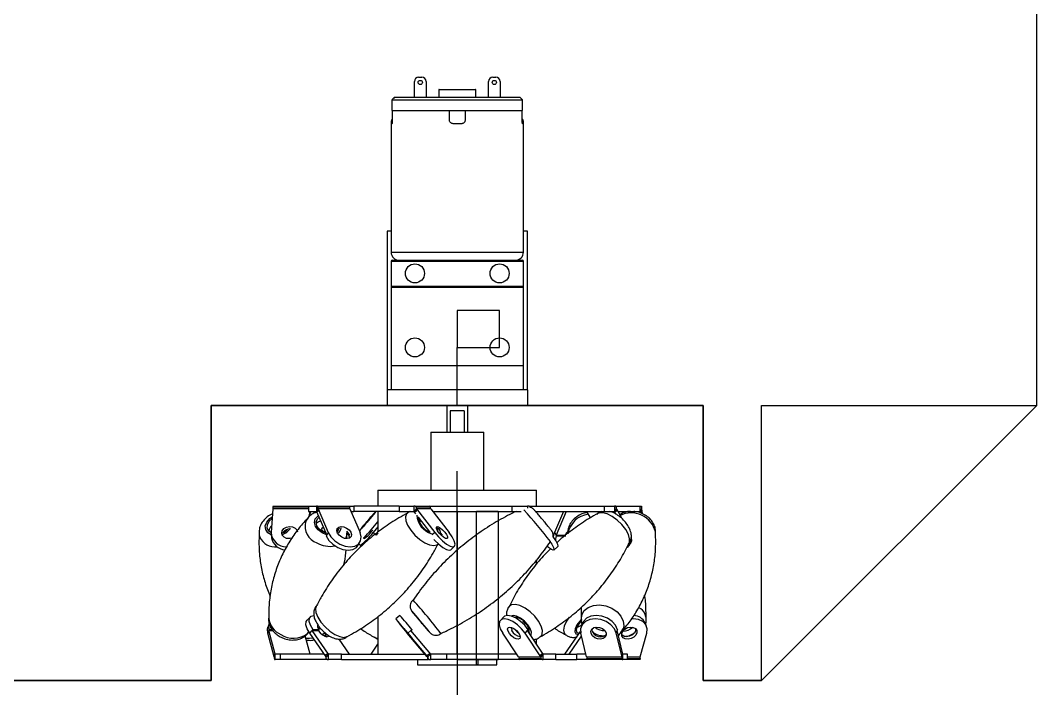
# Model space of a CAD drawing. Header units: millimetres. Extents: x 15 to 415, y 5 to 292.
# Drawn here: x 128.88 to 167.3, y 194.16 to 219.66 of the extents above; entities that cross this region are included whole.
import ezdxf

# ---------------------------------------------------------------- set-up
doc = ezdxf.new("R2010")
doc.units = ezdxf.units.MM
doc.linetypes.add('CENTERX2', pattern=[20.32, 12.7, -2.54, 2.54, -2.54])

msp = doc.modelspace()

# ---------------------------------------------------------------- linework, layer by layer
at = {"color": 7, "linetype": 'Continuous'}
for p, q in [((167.2959, 205.0939), (167.2959, 237.0939)), ((136.0959, 205.0939), (136.0959, 194.6939)), ((154.6959, 205.0939), (136.0959, 205.0939)), ((154.6959, 194.6939), (154.6959, 205.0939)), ((167.2959, 205.0939), (156.8959, 194.6939)), ((146.118, 195.291), (146.118, 201.091)), ((146.9433, 201.091), (146.118, 201.091)), ((146.118, 201.091), (146.9433, 201.091)), ((146.9433, 201.091), (146.9433, 195.491)), ((146.1696, 195.291), (146.118, 195.291)), ((146.9433, 195.491), (146.1696, 195.491)), ((146.1696, 195.491), (146.1696, 195.291)), ((136.0959, 194.6939), (120.0959, 194.6939)), ((156.8959, 194.6939), (154.6959, 194.6939))]:
    msp.add_line(p, q, dxfattribs=at)
at = {"color": 7, "linetype": 'Continuous', "lineweight": 25}
for p, q in [((167.2959, 205.0939), (167.2959, 237.0939)), ((143.9359, 217.5139), (144.0559, 217.5139)), ((146.7359, 217.5139), (146.8559, 217.5139)), ((143.7759, 216.7539), (143.7759, 217.3539)), ((144.2159, 217.3539), (144.2159, 216.7539)), ((144.7059, 217.0539), (146.0859, 217.0539)), ((146.5759, 216.7539), (146.5759, 217.3539)), ((147.0159, 217.3539), (147.0159, 216.7539)), ((143.028, 216.7539), (143.0282, 216.7539)), ((143.0282, 216.7539), (147.7637, 216.7539)), ((144.6959, 217.0439), (144.6959, 216.7639)), ((146.0959, 216.7639), (146.0959, 217.0439)), ((147.7637, 216.7539), (147.7639, 216.7539)), ((142.9268, 216.6539), (142.9268, 216.2539)), ((142.9269, 216.6539), (142.9271, 216.6539)), ((142.9269, 216.6539), (142.927, 216.6539)), ((142.9271, 216.6539), (142.9271, 216.2539)), ((142.9271, 216.6539), (147.8648, 216.6539)), ((147.8648, 216.2539), (147.8648, 216.6539)), ((147.8648, 216.6539), (147.865, 216.6539)), ((147.865, 216.6539), (147.8649, 216.6539)), ((147.8651, 216.2539), (147.8651, 216.6539)), ((142.9271, 216.2539), (142.9268, 216.2539)), ((142.9271, 216.2539), (147.8648, 216.2539)), ((142.9387, 216.2539), (142.9387, 215.8339)), ((142.9387, 216.2539), (145.0959, 216.2539)), ((145.0959, 215.9039), (145.0959, 216.2539)), ((145.6959, 216.2539), (145.6959, 215.9039)), ((145.6959, 216.2539), (147.8532, 216.2539)), ((147.8532, 215.8339), (147.8532, 216.2539)), ((147.8651, 216.2539), (147.8648, 216.2539)), ((142.8959, 215.8339), (142.8959, 210.8939)), ((142.914, 215.8339), (142.8959, 215.8339)), ((142.925, 215.7539), (142.925, 215.7539)), ((145.5459, 215.7539), (145.2459, 215.7539)), ((147.8669, 215.7539), (147.8669, 215.7539)), ((147.8959, 210.8939), (147.8959, 215.8339)), ((142.8959, 211.6939), (142.7459, 211.6939)), ((142.7459, 211.6939), (142.7459, 205.6939)), ((148.0459, 211.6939), (147.8959, 211.6939)), ((148.0459, 205.6939), (148.0459, 211.6939)), ((142.8959, 210.5439), (142.8959, 209.5939)), ((142.9459, 210.5939), (147.8459, 210.5939)), ((147.8959, 209.5939), (147.8959, 210.5439)), ((142.9159, 209.5939), (142.8959, 209.5739)), ((147.8959, 209.5939), (142.8959, 209.5939)), ((142.8959, 209.5739), (142.8959, 206.6139)), ((142.8959, 209.5739), (147.8959, 209.5739)), ((147.8959, 209.5739), (147.8759, 209.5939)), ((147.8959, 206.6139), (147.8959, 209.5739)), ((142.8959, 206.6139), (142.9159, 206.5939)), ((142.8959, 206.6139), (147.8959, 206.6139)), ((142.8959, 206.5939), (142.8959, 205.6939)), ((147.8959, 206.5939), (142.8959, 206.5939)), ((147.8759, 206.5939), (147.8959, 206.6139)), ((147.8959, 205.6939), (147.8959, 206.5939)), ((142.7459, 205.6939), (142.7459, 205.0939)), ((148.0459, 205.6939), (142.7459, 205.6939)), ((148.0459, 205.6939), (148.0459, 205.0939)), ((136.0959, 205.0939), (142.7459, 205.0939)), ((136.0959, 194.6939), (136.0959, 205.0939)), ((142.7459, 205.0939), (148.0459, 205.0939)), ((144.9959, 205.0939), (144.9959, 204.091)), ((145.6605, 204.8939), (145.1314, 204.8939)), ((145.1314, 204.8939), (145.1314, 204.091)), ((145.6605, 204.8939), (145.6605, 204.091)), ((145.7959, 204.091), (145.7959, 205.0939)), ((148.0459, 205.0939), (154.6959, 205.0939)), ((154.6959, 205.0939), (154.6959, 194.6939)), ((156.8959, 194.6939), (167.2959, 205.0939)), ((144.3959, 204.091), (144.3959, 201.891)), ((144.3959, 204.091), (144.5392, 204.091)), ((144.5392, 204.091), (146.3959, 204.091)), ((146.3959, 201.891), (146.3959, 204.091)), ((142.3959, 201.891), (142.3959, 201.291)), ((142.3959, 201.891), (142.8258, 201.891)), ((142.8258, 201.891), (148.3959, 201.891)), ((148.3959, 201.291), (148.3959, 201.891)), ((138.4269, 201.1857), (138.3603, 200.2913)), ((139.7682, 201.1857), (138.4269, 201.1857)), ((138.428, 201.251), (138.428, 201.1857)), ((138.4316, 201.291), (139.7682, 201.291)), ((139.7682, 201.291), (139.7682, 201.091)), ((139.7682, 201.291), (140.0764, 201.291)), ((139.7682, 201.091), (140.0764, 201.091)), ((139.8143, 201.091), (139.8001, 200.9009)), ((139.8314, 201.091), (139.8189, 200.9232)), ((140.0764, 201.291), (140.0764, 201.091)), ((140.1072, 201.291), (140.0764, 201.291)), ((140.0764, 201.091), (140.1343, 201.1857)), ((140.1277, 201.091), (140.0764, 201.091)), ((140.0764, 201.091), (140.4619, 200.1966)), ((140.1072, 201.291), (141.3084, 201.291)), ((140.1277, 201.251), (140.1277, 201.091)), ((141.3289, 201.251), (140.1277, 201.251)), ((141.3355, 201.1857), (140.1343, 201.1857)), ((140.1343, 201.1857), (140.5198, 200.2913)), ((141.3084, 201.291), (141.4842, 201.291)), ((141.3289, 201.1857), (141.3289, 201.251)), ((141.3355, 201.1857), (141.721, 200.2913)), ((141.3763, 201.091), (141.4842, 201.091)), ((141.4842, 201.291), (141.4842, 201.091)), ((143.1958, 201.291), (141.4842, 201.291)), ((143.1958, 201.091), (141.4842, 201.091)), ((142.3959, 201.091), (142.3959, 200.3015)), ((143.1958, 201.291), (143.1958, 201.091)), ((143.1958, 201.291), (143.7477, 201.291)), ((143.1958, 201.091), (143.7477, 201.091)), ((143.7477, 201.291), (143.7477, 201.091)), ((143.8029, 201.291), (143.7477, 201.291)), ((143.7477, 201.091), (143.8515, 201.1857)), ((143.8397, 201.091), (143.7477, 201.091)), ((143.7477, 201.091), (143.8206, 200.9966)), ((143.8029, 201.291), (144.352, 201.291)), ((143.8397, 201.251), (143.8397, 201.091)), ((144.3888, 201.251), (143.8397, 201.251)), ((144.4006, 201.1857), (143.8515, 201.1857)), ((143.8515, 201.1857), (144.5419, 200.2913)), ((144.352, 201.291), (147.4638, 201.291)), ((144.3888, 201.1857), (144.3888, 201.251)), ((144.4006, 201.1857), (145.091, 200.2913)), ((144.4737, 201.091), (147.4638, 201.091)), ((147.4638, 201.291), (147.4638, 201.091)), ((147.4638, 201.291), (148.0486, 201.291)), ((147.4638, 201.091), (147.8134, 201.091)), ((148.0486, 201.291), (148.0486, 201.2182)), ((148.1071, 201.291), (148.0486, 201.291)), ((148.1071, 201.291), (150.942, 201.291)), ((148.1461, 201.251), (148.1461, 201.2224)), ((148.3548, 201.091), (150.942, 201.091)), ((148.3959, 201.0437), (148.3959, 201.091)), ((149.4156, 201.091), (149.0709, 200.2913)), ((149.5143, 201.091), (149.1288, 200.1966)), ((150.2812, 201.091), (150.4164, 200.846)), ((150.942, 201.291), (150.942, 201.091)), ((150.942, 201.291), (151.3363, 201.291)), ((150.942, 201.091), (151.3363, 201.091)), ((151.3363, 201.291), (151.3363, 201.091)), ((151.3758, 201.291), (151.3363, 201.291)), ((151.3363, 201.091), (151.4105, 201.1857)), ((151.4021, 201.091), (151.3363, 201.091)), ((151.3363, 201.091), (151.3911, 200.9918)), ((151.3758, 201.291), (152.3017, 201.291)), ((151.4021, 201.251), (151.4021, 201.091)), ((151.4021, 201.1857), (151.4105, 201.1857)), ((151.4105, 201.1857), (151.599, 200.8439)), ((151.4627, 201.091), (152.3017, 201.091)), ((152.3017, 201.291), (152.3017, 201.091)), ((152.3017, 201.291), (152.355, 201.291)), ((152.3017, 201.091), (152.355, 201.091)), ((152.355, 201.291), (152.355, 201.091)), ((152.3603, 201.291), (152.355, 201.291)), ((152.355, 201.091), (152.365, 201.1857)), ((152.3639, 201.091), (152.355, 201.091)), ((152.355, 201.091), (152.3605, 201.0167)), ((152.3639, 201.251), (152.3639, 201.091)), ((152.3639, 201.1857), (152.365, 201.1857)), ((152.365, 201.1857), (152.3781, 201.0097)), ((143.9123, 200.8778), (144.3408, 200.3227)), ((138.3614, 200.2177), (138.375, 200.0891)), ((139.2997, 200.3516), (139.3226, 200.3279)), ((140.4286, 200.2737), (140.3134, 200.3221)), ((140.4411, 200.1628), (140.4619, 200.1966)), ((140.5198, 200.2913), (140.4619, 200.1966)), ((140.8521, 200.3983), (140.8617, 200.3405)), ((141.2165, 200.069), (141.2217, 200.2758)), ((141.3124, 200.171), (141.2205, 200.2459)), ((141.2991, 200.1628), (141.3199, 200.1966)), ((141.2991, 200.1628), (141.3175, 200.0823)), ((142.3959, 200.5132), (142.2144, 200.2913)), ((142.2144, 200.2913), (142.3244, 200.1966)), ((142.3959, 200.284), (142.3244, 200.1966)), ((144.7617, 200.276), (144.8303, 200.1966)), ((144.8057, 200.1741), (144.8303, 200.1966)), ((149.0709, 200.2913), (149.1288, 200.1966)), ((149.1288, 200.1966), (149.472, 200.1966)), ((149.1496, 200.1628), (149.1288, 200.1966)), ((149.1496, 200.1628), (149.4928, 200.1628)), ((141.1911, 200.0984), (141.176, 200.0646)), ((141.6387, 199.7973), (141.7174, 199.9258)), ((141.7704, 199.7718), (141.6777, 199.8619)), ((144.6263, 199.8293), (144.6588, 199.8545)), ((145.1473, 199.6456), (145.2882, 199.7742)), ((151.8266, 199.7311), (151.9273, 199.8597)), ((149.0412, 199.6322), (149.1905, 199.7608)), ((148.3959, 199.1069), (148.3959, 199.2622)), ((139.8431, 197.1089), (139.7173, 196.9803)), ((142.3959, 197.1215), (142.3959, 195.691)), ((143.2212, 197.1555), (143.068, 197.0269)), ((147.1501, 197.1013), (147.0281, 196.9727)), ((147.6252, 197.0883), (147.6453, 197.0362)), ((138.2938, 196.8747), (138.2434, 196.7461)), ((144.1843, 196.7092), (144.2575, 196.6242)), ((150.1186, 196.8474), (150.0743, 196.7188)), ((152.5485, 196.7461), (152.4981, 196.8747)), ((138.2341, 196.4908), (138.2712, 196.5854)), ((138.4808, 195.5963), (138.2341, 196.4908)), ((138.2845, 196.6193), (138.2712, 196.5854)), ((138.5179, 195.691), (138.2712, 196.5854)), ((138.2712, 196.5854), (138.4259, 196.5854)), ((138.398, 196.6193), (138.2845, 196.6193)), ((139.8401, 195.691), (139.6482, 196.3868)), ((139.7344, 196.4796), (139.791, 196.541)), ((139.8181, 196.4908), (139.9107, 196.5854)), ((140.4343, 195.5963), (139.8181, 196.4908)), ((139.9439, 196.6193), (139.9107, 196.5854)), ((140.527, 195.691), (139.9107, 196.5854)), ((139.9107, 196.5854), (140.1391, 196.5854)), ((140.1722, 196.6193), (139.9439, 196.6193)), ((140.1722, 196.6193), (140.1391, 196.5854)), ((140.3998, 196.5013), (140.291, 196.4302)), ((144.2538, 195.5963), (143.5035, 196.4908)), ((143.5326, 196.4908), (143.6455, 196.5854)), ((144.283, 195.5963), (143.5326, 196.4908)), ((143.6858, 196.6193), (143.6455, 196.5854)), ((144.3958, 195.691), (143.6455, 196.5854)), ((147.7104, 195.5963), (147.1126, 196.4908)), ((147.4764, 196.6193), (147.4443, 196.5854)), ((147.9589, 196.4908), (148.0488, 196.5854)), ((148.5567, 195.5963), (147.9589, 196.4908)), ((148.0809, 196.6193), (148.0488, 196.5854)), ((148.6466, 195.691), (148.0488, 196.5854)), ((148.0748, 196.6284), (148.1278, 196.6111)), ((149.4658, 195.691), (150.056, 196.5477)), ((149.6237, 195.691), (150.0943, 196.3741)), ((150.0489, 196.6193), (150.054, 196.614)), ((150.283, 195.5963), (150.066, 196.4908)), ((150.4932, 196.6193), (150.4816, 196.5854)), ((150.4932, 196.6193), (150.4885, 196.648)), ((151.4062, 196.4908), (151.4388, 196.5854)), ((151.6232, 195.5963), (151.4062, 196.4908)), ((151.4505, 196.6193), (151.4388, 196.5854)), ((151.6558, 195.691), (151.4388, 196.5854)), ((152.1363, 196.6588), (152.1297, 196.6193)), ((152.1297, 196.6193), (152.1429, 196.5854)), ((152.3111, 195.5963), (152.5578, 196.4908)), ((141.3261, 195.691), (140.9314, 196.2639)), ((142.1452, 195.691), (142.3959, 196.0661)), ((148.3959, 196.0661), (148.3959, 196.279)), ((138.5179, 195.691), (138.4808, 195.5963)), ((138.485, 195.5963), (138.4808, 195.5963)), ((138.485, 195.531), (138.485, 195.691)), ((138.485, 195.691), (138.5179, 195.691)), ((138.5179, 195.491), (138.5179, 195.691)), ((138.7152, 195.691), (138.5179, 195.691)), ((138.7152, 195.491), (138.7152, 195.691)), ((140.3691, 195.691), (138.7152, 195.691)), ((140.527, 195.691), (140.4343, 195.5963)), ((140.4449, 195.5963), (140.4343, 195.5963)), ((140.4449, 195.691), (140.527, 195.691)), ((140.4449, 195.531), (140.4449, 195.691)), ((140.527, 195.491), (140.527, 195.691)), ((141.0196, 195.691), (140.527, 195.691)), ((141.0196, 195.491), (141.0196, 195.691)), ((141.0196, 195.691), (144.1744, 195.691)), ((144.2538, 195.5963), (144.283, 195.5963)), ((144.2667, 195.5963), (144.2667, 195.531)), ((144.3958, 195.691), (144.283, 195.5963)), ((144.2958, 195.691), (144.3958, 195.691)), ((144.2958, 195.531), (144.2958, 195.691)), ((144.3958, 195.491), (144.3958, 195.691)), ((144.9957, 195.691), (144.3958, 195.691)), ((144.9957, 195.491), (144.9957, 195.691)), ((147.6472, 195.691), (144.9957, 195.691)), ((147.7104, 195.5963), (148.5567, 195.5963)), ((147.7207, 195.5963), (147.7207, 195.531)), ((148.6466, 195.691), (148.5567, 195.5963)), ((148.567, 195.531), (148.567, 195.691)), ((148.567, 195.691), (148.6466, 195.691)), ((148.6466, 195.491), (148.6466, 195.691)), ((149.1246, 195.691), (148.6466, 195.691)), ((149.1246, 195.491), (149.1246, 195.691)), ((149.1246, 195.691), (149.9148, 195.691)), ((149.9148, 195.491), (149.9148, 195.691)), ((150.2649, 195.691), (149.9148, 195.691)), ((150.283, 195.5963), (151.6232, 195.5963)), ((150.2867, 195.5963), (150.2867, 195.531)), ((151.6558, 195.691), (151.6232, 195.5963)), ((151.6269, 195.531), (151.6269, 195.691)), ((151.6269, 195.691), (151.6558, 195.691)), ((151.6558, 195.491), (151.6558, 195.691)), ((151.8293, 195.691), (151.6558, 195.691)), ((151.8293, 195.491), (151.8293, 195.691)), ((151.8293, 195.5963), (152.3111, 195.5963)), ((152.3068, 195.531), (152.3068, 195.5963)), ((138.4982, 195.491), (138.5179, 195.491)), ((138.7152, 195.491), (138.5179, 195.491)), ((140.4777, 195.491), (138.7152, 195.491)), ((140.4777, 195.491), (140.527, 195.491)), ((141.0196, 195.491), (140.527, 195.491)), ((141.0196, 195.491), (144.3067, 195.491)), ((143.8959, 195.491), (143.8959, 195.291)), ((143.8959, 195.291), (144.1109, 195.291)), ((144.1109, 195.291), (146.8959, 195.291)), ((144.2667, 195.531), (144.2958, 195.531)), ((144.3358, 195.491), (144.3067, 195.491)), ((144.3358, 195.491), (144.3958, 195.491)), ((144.9957, 195.491), (144.3958, 195.491)), ((147.7526, 195.491), (144.9957, 195.491)), ((146.8959, 195.291), (146.8959, 195.491)), ((147.7207, 195.531), (148.567, 195.531)), ((148.5989, 195.491), (147.7526, 195.491)), ((148.5989, 195.491), (148.6466, 195.491)), ((149.1246, 195.491), (148.6466, 195.491)), ((149.1246, 195.491), (149.9148, 195.491)), ((150.2983, 195.491), (149.9148, 195.491)), ((150.2867, 195.531), (151.6269, 195.531)), ((151.6385, 195.491), (150.2983, 195.491)), ((151.6385, 195.491), (151.6558, 195.491)), ((151.8293, 195.491), (151.6558, 195.491)), ((152.2937, 195.491), (151.8293, 195.491)), ((120.0959, 194.6939), (136.0959, 194.6939)), ((154.6959, 194.6939), (156.8959, 194.6939))]:
    msp.add_line(p, q, dxfattribs=at)
at = {"color": 8, "linetype": 'Continuous', "lineweight": 25}
for p, q in [((144.6959, 217.0439), (146.0959, 217.0439)), ((144.6959, 216.7639), (146.0959, 216.7639)), ((142.914, 215.8339), (142.9387, 215.8339)), ((142.8959, 210.8939), (147.8959, 210.8939)), ((147.8959, 210.5439), (142.8959, 210.5439)), ((139.7682, 201.251), (138.428, 201.251)), ((140.455, 200.2125), (140.2833, 200.279)), ((144.5419, 200.2913), (144.4475, 200.2052)), ((151.8293, 195.531), (152.3068, 195.531))]:
    msp.add_line(p, q, dxfattribs=at)
at = {"color": 7, "linetype": 'CENTERX2'}
for p, q in [((146.9959, 208.6939), (145.3959, 208.6939)), ((145.3959, 208.6939), (145.3959, 207.2939)), ((146.9959, 207.2939), (146.9959, 208.6939)), ((145.3959, 205.0939), (145.3959, 207.2939)), ((145.3959, 207.2939), (146.9959, 207.2939)), ((156.8959, 194.6939), (156.8959, 205.0939)), ((156.8959, 205.0939), (167.2959, 205.0939)), ((145.3959, 195.691), (145.3959, 202.6204)), ((145.3959, 201.091), (145.3959, 195.491)), ((145.3959, 201.091), (146.9433, 201.091)), ((145.3959, 201.091), (145.3959, 194.1617)), ((145.3959, 195.491), (146.9433, 195.491))]:
    msp.add_line(p, q, dxfattribs=at)
at = {"color": 8, "linetype": 'Continuous', "lineweight": 25, "flags": 128}
for points in [[(140.2833, 200.279), (140.1337, 200.3897), (140.034, 200.5277), (139.9974, 200.6746), (140.0291, 200.8103), (140.1246, 200.9167), (140.1456, 200.9303)], [(138.3619, 200.2124), (138.2379, 200.2854), (138.1561, 200.4028), (138.1405, 200.5441), (138.1933, 200.6903), (138.3073, 200.8216), (138.4048, 200.8891)], [(144.6658, 200.3371), (144.6566, 200.4215), (144.6256, 200.5067)], [(144.2575, 196.6242), (144.3279, 196.5442), (144.357, 196.5142), (144.3408, 196.5381), (144.2816, 196.6128), (144.1874, 196.7281), (144.0708, 196.8685), (143.9476, 197.0149), (143.8345, 197.1478), (143.7467, 197.249), (143.6961, 197.3049), (143.6895, 197.308), (143.7278, 197.2579), (143.8059, 197.1613), (143.9131, 197.0312), (144.0351, 196.8853), (144.1553, 196.7432), (144.1843, 196.7092)], [(148.1964, 196.5247), (148.1547, 196.6585), (148.063, 196.8051), (147.9338, 196.9448), (147.7844, 197.0585), (147.6352, 197.1311), (147.5062, 197.1526), (147.4339, 197.1336)], [(150.0813, 197.0019), (150.0255, 196.9439), (149.9148, 196.7976), (149.8477, 196.6565), (149.8332, 196.5394), (149.8732, 196.4623), (149.9624, 196.4356), (149.9792, 196.4363)], [(148.1708, 196.4029), (148.1826, 196.4217), (148.1964, 196.5247)]]:
    msp.add_lwpolyline(points, dxfattribs=at)
at = {"color": 7, "linetype": 'Continuous', "lineweight": 25, "flags": 128}
for points in [[(140.1277, 201.251), (140.1273, 201.2588), (140.1262, 201.2663), (140.1243, 201.2733), (140.1217, 201.2793), (140.1186, 201.2843), (140.115, 201.288), (140.1112, 201.2903), (140.1072, 201.291)], [(141.3084, 201.291), (141.3124, 201.2903), (141.3162, 201.288), (141.3198, 201.2843), (141.3229, 201.2793), (141.3255, 201.2733), (141.3274, 201.2663), (141.3285, 201.2588), (141.3289, 201.251)], [(142.3215, 201.091), (142.2786, 201.0387), (142.1643, 200.9008), (142.041, 200.7539), (141.9255, 200.618), (141.8332, 200.5113), (141.7768, 200.4483), (141.7637, 200.4375), (141.7958, 200.4803), (141.8687, 200.571), (141.9726, 200.6972), (141.9726, 200.6972)], [(142.3195, 201.091), (142.3008, 201.068), (142.2063, 200.9532), (142.0954, 200.8203), (141.9849, 200.6896), (141.8916, 200.5809), (141.8298, 200.5109), (141.8088, 200.4902), (141.8318, 200.5219), (141.8954, 200.6013), (141.9899, 200.7161), (141.9899, 200.7161)], [(143.4856, 201.0052), (143.4767, 200.9955), (143.4349, 200.889), (143.4498, 200.7417), (143.5199, 200.5667), (143.6391, 200.3796), (143.7968, 200.1969), (143.9789, 200.0349), (144.1694, 199.9079), (144.3511, 199.8274), (144.5081, 199.8004), (144.6263, 199.8293)], [(151.9114, 200.0571), (151.8647, 200.2252), (151.7645, 200.4104), (151.6198, 200.5963), (151.4434, 200.7662), (151.251, 200.9051), (151.0597, 201.0006), (150.8865, 201.0443), (150.7468, 201.0323), (150.7122, 201.0172)], [(151.4021, 201.251), (151.4015, 201.2588), (151.4001, 201.2663), (151.3976, 201.2733), (151.3944, 201.2793), (151.3904, 201.2843), (151.3858, 201.288), (151.3809, 201.2903), (151.3758, 201.291)], [(138.3596, 200.2812), (138.2768, 200.3426), (138.2145, 200.4563), (138.2181, 200.5888), (138.2868, 200.7201), (138.3999, 200.8231)], [(140.0672, 200.6518), (140.1364, 200.7007), (140.2303, 200.7339)], [(140.3134, 200.3221), (140.1776, 200.4245), (140.0912, 200.5524), (140.0674, 200.6865), (140.1098, 200.8063), (140.1721, 200.869)], [(144.0534, 200.695), (143.9804, 200.7354), (143.9323, 200.7553)], [(139.1408, 200.0746), (139.061, 200.062), (138.9462, 200.0734), (138.8484, 200.118), (138.7824, 200.1889), (138.7582, 200.2754), (138.7796, 200.3644), (138.8434, 200.4422), (138.9397, 200.4971), (139.054, 200.5206), (139.1688, 200.5092), (139.2666, 200.4646), (139.3326, 200.3937), (139.3558, 200.3229)], [(140.3637, 200.3096), (140.3184, 200.3437), (140.2897, 200.3863), (140.2817, 200.431), (140.2959, 200.471), (140.3299, 200.5), (140.3309, 200.5005)], [(140.4223, 200.2884), (140.4186, 200.2892), (140.3637, 200.3096)], [(140.4411, 200.1628), (140.5419, 199.997), (140.6917, 199.8476), (140.8757, 199.7289), (141.0759, 199.6528), (141.2728, 199.6265), (141.4471, 199.6528), (141.5817, 199.7289), (141.6387, 199.7973)], [(140.5198, 200.2913), (140.6206, 200.1256), (140.7704, 199.9761), (140.9544, 199.8575), (141.1546, 199.7813), (141.3515, 199.7551), (141.5258, 199.7813), (141.6604, 199.8575), (141.7422, 199.9761), (141.763, 200.1256), (141.721, 200.2913)], [(141.237, 200.062), (141.1325, 200.0734), (141.0261, 200.118), (140.9341, 200.1889), (140.8705, 200.2754), (140.8449, 200.3644), (140.8612, 200.4422), (140.9171, 200.4971), (141.0038, 200.5206), (141.1084, 200.5092), (141.2147, 200.4646), (141.3067, 200.3937), (141.3704, 200.3072), (141.396, 200.2182), (141.3796, 200.1404), (141.3238, 200.0856), (141.237, 200.062)], [(140.8459, 200.3943), (140.8724, 200.4089), (140.9189, 200.4227)], [(140.9316, 200.4623), (140.8946, 200.3789), (140.85, 200.33)], [(141.2026, 200.3394), (141.2624, 200.2846), (141.3199, 200.1966)], [(144.5419, 200.2913), (144.6832, 200.1256), (144.8376, 199.9761), (144.9899, 199.8575), (145.1252, 199.7813), (145.2303, 199.7551), (145.2949, 199.7813), (145.3127, 199.8575), (145.2818, 199.9761), (145.2055, 200.1256), (145.091, 200.2913)], [(145.0015, 200.062), (144.9472, 200.0734), (144.873, 200.118), (144.7901, 200.1889), (144.7113, 200.2754), (144.6485, 200.3644), (144.6112, 200.4422), (144.6052, 200.4971), (144.6314, 200.5206), (144.6857, 200.5092), (144.7599, 200.4646), (144.8428, 200.3937), (144.9216, 200.3072), (144.9844, 200.2182), (145.0217, 200.1404), (145.0277, 200.0856), (145.0015, 200.062)], [(149.0281, 200.1116), (149.0288, 200.1256), (149.0709, 200.2913)], [(149.1073, 199.9937), (149.1075, 199.997), (149.1496, 200.1628)], [(149.5735, 200.3269), (149.5295, 200.2846), (149.472, 200.1966)], [(141.8752, 200.062), (141.8586, 200.0734), (141.8653, 200.1021)], [(144.5073, 200.0352), (144.5423, 199.997), (144.6967, 199.8476), (144.849, 199.7289), (144.9843, 199.6528), (145.0894, 199.6265), (145.1473, 199.6456)], [(148.8996, 199.9535), (148.9688, 199.8476), (149.0312, 199.7289), (149.0499, 199.6528), (149.0231, 199.6265), (148.9533, 199.6528), (148.8474, 199.7289), (148.7973, 199.7717)], [(149.0206, 200.1221), (149.1181, 199.9761), (149.1805, 199.8575), (149.1993, 199.7813), (149.1905, 199.7608)], [(151.8768, 199.8517), (151.8762, 199.8476), (151.8266, 199.7311)], [(151.8911, 199.8979), (151.9006, 199.9209), (151.9114, 200.0571)], [(151.9742, 200.1022), (151.9769, 199.9761), (151.9273, 199.8597)], [(140.0598, 197.4935), (140.0384, 197.418), (140.0533, 197.2707), (140.1234, 197.0957), (140.2426, 196.9085), (140.4003, 196.7258), (140.5824, 196.5638), (140.7728, 196.4369), (140.9546, 196.3563), (141.1116, 196.3293), (141.2298, 196.3582)], [(148.6161, 196.586), (148.5694, 196.7542), (148.4692, 196.9394), (148.3245, 197.1252), (148.1481, 197.2951), (147.9557, 197.434), (147.7645, 197.5295), (147.5913, 197.5733), (147.4515, 197.5612), (147.3729, 197.5126)], [(150.1062, 197.1844), (150.1942, 197.3424), (150.3438, 197.4636), (150.5416, 197.5372), (150.7701, 197.5567), (151.0089, 197.5203), (151.2369, 197.4312), (151.4338, 197.2975), (151.582, 197.1309), (151.6685, 196.9463), (151.6855, 196.76), (151.6632, 196.6592)], [(139.9439, 196.6193), (139.8493, 196.785), (139.803, 196.9345), (139.8097, 197.0531), (139.8686, 197.1293), (139.974, 197.1555), (139.9774, 197.1555)], [(144.2251, 196.664), (144.2885, 196.5921), (144.3114, 196.5691), (144.2902, 196.5987), (144.2281, 196.6762), (144.1347, 196.7898), (144.0242, 196.9224), (143.9133, 197.0536), (143.8189, 197.1635), (143.7555, 197.2354), (143.7327, 197.2583), (143.7539, 197.2288), (143.8159, 197.1513), (143.9093, 197.0376), (144.0199, 196.9051), (144.1308, 196.7739), (144.2251, 196.664)], [(148.0809, 196.6193), (147.9495, 196.785), (147.7894, 196.9345), (147.6165, 197.0531), (147.4477, 197.1293), (147.2994, 197.1555), (147.1861, 197.1293), (147.1501, 197.1013)], [(149.6242, 197.0898), (149.521, 196.9359), (149.4382, 196.7564), (149.4097, 196.6011), (149.4379, 196.4838), (149.4627, 196.4518)], [(151.4505, 196.6193), (151.3775, 196.785), (151.2461, 196.9345), (151.069, 197.0531), (150.8637, 197.1293), (150.6503, 197.1555), (150.4496, 197.1293), (150.2813, 197.0531), (150.1618, 196.9345), (150.1186, 196.8474)], [(138.2341, 196.4908), (138.2207, 196.6565), (138.2434, 196.7461)], [(138.2845, 196.6193), (138.2711, 196.785), (138.2938, 196.8747)], [(139.8181, 196.4908), (139.7235, 196.6565), (139.6772, 196.8059), (139.6839, 196.9246), (139.7173, 196.9803)], [(143.5326, 196.4908), (143.3929, 196.6565), (143.2654, 196.8059), (143.1627, 196.9246), (143.0947, 197.0007), (143.0682, 197.027), (143.0857, 197.0007), (143.1455, 196.9246), (143.2418, 196.8059), (143.3652, 196.6565), (143.5035, 196.4908)], [(143.3253, 196.72), (143.3373, 196.7086), (143.3767, 196.6641), (143.4377, 196.5931), (143.511, 196.5066), (143.5853, 196.4177), (143.6494, 196.3399), (143.6934, 196.285), (143.7108, 196.2615), (143.6989, 196.2729), (143.6594, 196.3174), (143.5984, 196.3884), (143.5251, 196.4749), (143.4508, 196.5638), (143.3867, 196.6417), (143.3427, 196.6965), (143.3253, 196.72)], [(147.9589, 196.4908), (147.8274, 196.6565), (147.6674, 196.8059), (147.4945, 196.9246), (147.3256, 197.0007), (147.1773, 197.027), (147.0641, 197.0007), (146.997, 196.9246), (146.9827, 196.8059), (147.0225, 196.6565), (147.1126, 196.4908)], [(147.37, 196.72), (147.4478, 196.7086), (147.539, 196.6641), (147.6297, 196.5931), (147.7061, 196.5066), (147.7565, 196.4177), (147.7734, 196.3399), (147.7541, 196.285), (147.7015, 196.2615), (147.6237, 196.2729), (147.5325, 196.3174), (147.4418, 196.3884), (147.3654, 196.4749), (147.315, 196.5638), (147.2981, 196.6417), (147.3174, 196.6965), (147.37, 196.72)], [(147.4764, 196.6193), (147.4315, 196.7073), (147.4292, 196.7141)], [(150.0856, 196.962), (149.9854, 196.8426), (149.9116, 196.7101), (149.8874, 196.5967), (149.9164, 196.5196), (149.9942, 196.4906), (150.0171, 196.4913)], [(151.4062, 196.4908), (151.3332, 196.6565), (151.2018, 196.8059), (151.0247, 196.9246), (150.8194, 197.0007), (150.606, 197.027), (150.4053, 197.0007), (150.237, 196.9246), (150.1175, 196.8059), (150.0586, 196.6565), (150.066, 196.4908)], [(150.6607, 196.72), (150.7746, 196.7086), (150.8826, 196.6641), (150.9684, 196.5931), (151.0188, 196.5066), (151.0261, 196.4177), (150.9893, 196.3399), (150.914, 196.285), (150.8116, 196.2615), (150.6976, 196.2729), (150.5896, 196.3174), (150.5038, 196.3884), (150.4535, 196.4749), (150.4461, 196.5638), (150.4829, 196.6417), (150.5582, 196.6965), (150.6607, 196.72)], [(151.9404, 196.72), (152.0469, 196.7086), (152.1306, 196.6641), (152.1786, 196.5931), (152.1837, 196.5066), (152.1452, 196.4177), (152.0688, 196.3399), (151.9662, 196.285), (151.853, 196.2615), (151.7465, 196.2729), (151.6629, 196.3174), (151.6148, 196.3884), (151.6097, 196.4749), (151.6482, 196.5638), (151.7246, 196.6417), (151.8272, 196.6965), (151.9404, 196.72)], [(152.5578, 196.4908), (152.5712, 196.6565), (152.5185, 196.8059), (152.405, 196.9246), (152.2417, 197.0007), (152.0446, 197.027), (151.9741, 197.024)], [(140.1391, 196.5854), (140.2127, 196.4975), (140.3012, 196.4229), (140.3911, 196.3731), (140.4686, 196.3556), (140.5221, 196.3731), (140.5247, 196.3756)], [(142.3959, 196.2852), (142.3612, 196.2911), (142.3044, 196.3126)], [(148.562, 196.3783), (148.6053, 196.4498), (148.6161, 196.586)], [(152.1429, 196.5854), (152.0971, 196.4975), (152.0151, 196.4229), (151.9095, 196.3731), (151.7962, 196.3556), (151.6926, 196.3731), (151.6144, 196.4229), (151.6066, 196.4317)], [(139.9463, 196.3046), (139.8105, 196.2883), (139.6748, 196.2903)], [(138.485, 195.531), (138.4853, 195.5232), (138.486, 195.5157), (138.4873, 195.5088), (138.4889, 195.5027), (138.4909, 195.4978), (138.4932, 195.4941), (138.4956, 195.4918), (138.4982, 195.491)], [(150.2983, 195.491), (150.296, 195.4918), (150.2939, 195.4941), (150.2919, 195.4978), (150.2901, 195.5027), (150.2887, 195.5088), (150.2876, 195.5157), (150.287, 195.5232), (150.2867, 195.531)], [(151.6269, 195.531), (151.6272, 195.5232), (151.6278, 195.5157), (151.6289, 195.5088), (151.6303, 195.5027), (151.6321, 195.4978), (151.6341, 195.4941), (151.6362, 195.4918), (151.6385, 195.491)], [(152.3068, 195.531), (152.3066, 195.5232), (152.3058, 195.5157), (152.3046, 195.5088), (152.303, 195.5027), (152.301, 195.4978), (152.2987, 195.4941), (152.2963, 195.4918), (152.2937, 195.491)]]:
    msp.add_lwpolyline(points, dxfattribs=at)
at = {"color": 7, "linetype": 'Continuous', "lineweight": 25}
for centre in [(143.9959, 217.3139), (146.7959, 217.3139)]:
    msp.add_circle(centre, 0.08, dxfattribs=at)
at = {"color": 7, "linetype": 'Continuous'}
for centre in [(143.7959, 210.0939), (146.9959, 210.0939), (143.7959, 207.2939), (146.9959, 207.2939)]:
    msp.add_circle(centre, 0.36, dxfattribs=at)
at = {"color": 7, "linetype": 'Continuous', "lineweight": 25}
for centre, radius, start, end in [((143.9359, 217.3539), 0.16, 90, 180), ((144.0559, 217.3539), 0.16, 0, 90), ((146.7359, 217.3539), 0.16, 90, 180), ((146.8559, 217.3539), 0.16, 0, 90), ((144.7059, 217.0439), 0.01, 90, 180), ((146.0859, 217.0439), 0.01, 0, 90), ((144.6859, 216.7639), 0.01, 270, 360), ((146.1059, 216.7639), 0.01, 180, 270), ((143.1959, 210.8939), 0.3, 180, 270), ((142.9459, 210.5439), 0.05, 90, 180), ((147.5959, 210.8939), 0.3, 270, 360), ((147.8459, 210.5439), 0.05, 0, 90), ((138.5433, 201.261), 0.1157, 164.93756, 184.91721), ((164.2266, 182.2595), 28.8996, 139.33628, 140.35772), ((158.7529, 186.8615), 21.7474, 139.13271, 140.42632), ((143.8012, 201.2526), 0.0385, 357.70989, 87.51028), ((144.3503, 201.2526), 0.0385, 357.70989, 87.51028), ((130.8388, 185.8983), 22.8953, 37.8562, 41.75884), ((148.1066, 201.2515), 0.0395, 359.2763, 89.25753), ((150.4529, 200.1059), 0.8854, 97.31652, 170.61959), ((151.9671, 200.0959), 0.9416, 13.47183, 116.50773), ((152.2485, 201.261), 0.1157, 355.08279, 15.06244), ((138.6357, 200.2998), 0.3632, 134.71524, 172.96633), ((140.3172, 200.5385), 0.675, 166.201, 249.5918), ((119.4636, 219.7399), 29.8045, 318.76039, 320.30233), ((144.6235, 200.978), 0.7153, 187.25063, 249.24561), ((138.9327, 200.3317), 0.5739, 184.03502, 271.30677), ((138.5963, 200.7727), 0.5277, 291.53411, 322.40051), ((139.061, 200.103), 0.3197, 104.18371, 145.19978), ((140.039, 201.9856), 2.7574, 307.84605, 322.08863), ((141.3658, 200.8895), 0.9717, 301.61426, 329.03553), ((138.4948, 200.3597), 0.6081, 203.29491, 278.37443), ((138.9383, 200.2131), 0.5768, 192.41021, 264.45246), ((140.5903, 200.7938), 1.0232, 240.20013, 280.38149), ((129.5793, 184.7916), 19.1732, 37.55132, 42.46357), ((152.0388, 197.0083), 0.5005, 21.98433, 64.93969), ((136.5645, 190.9184), 9.1221, 38.67899, 43.13618), ((147.5018, 196.4712), 0.6261, 359.62131, 87.28042), ((152.0605, 196.6682), 0.4839, 25.25305, 89.0349), ((139.041, 197.1399), 0.774, 186.2831, 245.64931), ((140.2974, 196.7544), 0.1842, 156.08092, 227.1757), ((139.9447, 196.2435), 0.4979, 48.19324, 68.83228), ((148.1268, 197.1133), 0.3002, 212.17817, 240.79814), ((149.6625, 197.3552), 0.6975, 290.66454, 309.78611), ((150.9721, 197.1757), 0.5925, 231.54167, 270.43068), ((151.6334, 197.1629), 0.6023, 271.21289, 311.57632), ((139.1961, 197.1729), 0.8773, 237.28031, 308.00683), ((140.009, 196.2421), 0.4548, 14.63823, 46.89158), ((147.8709, 196.8458), 0.4998, 211.39786, 258.6752), ((150.8, 196.6865), 0.334, 197.60107, 313.19445), ((150.902, 196.9721), 0.5815, 224.62535, 277.34701), ((151.7097, 196.968), 0.6002, 269.87779, 312.91142), ((140.4817, 195.5278), 0.037, 174.94173, 263.83559), ((144.3067, 195.531), 0.04, 179.99379, 269.99379), ((144.3358, 195.531), 0.04, 179.99379, 269.99379), ((147.7571, 195.5274), 0.0366, 174.27532, 262.80673), ((148.6034, 195.5274), 0.0366, 174.27532, 262.80673)]:
    msp.add_arc(centre, radius, start, end, dxfattribs=at)
at = {"color": 8, "linetype": 'Continuous', "lineweight": 25}
for centre, radius, start, end in [((144.6777, 201.0207), 0.8162, 184.94692, 251.54933), ((138.5858, 200.8016), 0.6119, 287.41316, 326.57635), ((140.7209, 200.5065), 0.2863, 302.72265, 354.06566), ((148.3804, 197.3805), 1.1064, 220.19209, 232.78421)]:
    msp.add_arc(centre, radius, start, end, dxfattribs=at)
at = {"color": 7, "linetype": 'Continuous', "lineweight": 25}
for points, knots in [([(143.0282, 216.7539), (143.0073, 216.7332), (142.9735, 216.6999), (142.9397, 216.6666), (142.9269, 216.6539)], [0, 0, 0, 0, 0.6208988, 1, 1, 1, 1]), ([(147.865, 216.6539), (147.8555, 216.6633), (147.8217, 216.6966), (147.788, 216.7299), (147.7637, 216.7539)], [0, 0, 0, 0, 0.28082264, 1, 1, 1, 1]), ([(142.9387, 215.9253), (142.9335, 215.9209), (142.9176, 215.9075), (142.9007, 215.8755), (142.8975, 215.8478), (142.8959, 215.8339)], [0, 0, 0, 0, 0.1960084, 0.5974654, 1, 1, 1, 1]), ([(142.914, 215.8339), (142.9153, 215.8499), (142.9173, 215.875), (142.933, 215.8941), (142.9387, 215.901)], [0, 0, 0, 0, 0.6401501, 1, 1, 1, 1]), ([(145.2459, 215.7539), (145.229, 215.7556), (145.1952, 215.7589), (145.1502, 215.7848), (145.1163, 215.823), (145.0985, 215.8652), (145.0967, 215.893), (145.0959, 215.9039)], [0, 0, 0, 0, 0.2152398, 0.4304617, 0.6460287, 0.861084, 1, 1, 1, 1]), ([(145.6959, 215.9039), (145.6943, 215.8871), (145.691, 215.8535), (145.6654, 215.8088), (145.6276, 215.7748), (145.5854, 215.7565), (145.5572, 215.7547), (145.5459, 215.7539)], [0, 0, 0, 0, 0.2132839, 0.4265363, 0.6406529, 0.8559621, 1, 1, 1, 1]), ([(147.8959, 215.8339), (147.8943, 215.8478), (147.8911, 215.8755), (147.8743, 215.9075), (147.8584, 215.9209), (147.8532, 215.9253)], [0, 0, 0, 0, 0.4025346, 0.8039916, 1, 1, 1, 1]), ([(147.8779, 215.8339), (147.8766, 215.8499), (147.8746, 215.875), (147.8589, 215.8941), (147.8532, 215.901)], [0, 0, 0, 0, 0.64015007, 1, 1, 1, 1]), ([(142.925, 215.7539), (142.9246, 215.754), (142.9228, 215.7544), (142.9198, 215.7604), (142.9168, 215.7763), (142.9148, 215.7989), (142.9141, 215.8193), (142.914, 215.8311), (142.914, 215.8339)], [0, 0, 0, 0, 0.0678067, 0.2865084, 0.5037878, 0.7189969, 0.9324329, 1, 1, 1, 1]), ([(142.9387, 215.8339), (142.9385, 215.825), (142.9382, 215.8072), (142.9357, 215.7835), (142.9322, 215.7654), (142.9284, 215.7554), (142.926, 215.7543), (142.925, 215.7539)], [0, 0, 0, 0, 0.2106039, 0.4211454, 0.6334469, 0.8490537, 1, 1, 1, 1]), ([(147.8669, 215.7539), (147.8654, 215.7548), (147.8626, 215.7566), (147.8584, 215.7706), (147.8552, 215.7913), (147.8535, 215.8138), (147.8533, 215.8283), (147.8532, 215.8339)], [0, 0, 0, 0, 0.2172889, 0.4356914, 0.6532319, 0.8679507, 1, 1, 1, 1]), ([(147.8779, 215.8339), (147.8778, 215.8278), (147.8777, 215.8128), (147.8765, 215.7903), (147.8742, 215.7701), (147.8709, 215.7569), (147.8683, 215.7539), (147.8669, 215.7539), (147.8669, 215.7539)], [0, 0, 0, 0, 0.1454844, 0.3576151, 0.5702501, 0.7841557, 0.9999543, 1, 1, 1, 1]), ([(138.4128, 200.997), (138.3955, 200.9909), (138.306, 200.9593), (138.166, 200.8551), (138.0198, 200.6969), (137.9288, 200.5155), (137.8985, 200.3333), (137.9038, 200.1957), (137.9355, 200.1315), (137.9408, 200.1208)], [0, 0, 0, 0, 0.0474103, 0.245233, 0.4466961, 0.6251172, 0.7974484, 0.9662974, 1, 1, 1, 1]), ([(140.0801, 201.0595), (140.0447, 201.05), (139.9477, 201.024), (139.8181, 200.931), (139.7097, 200.8159), (139.6798, 200.7279), (139.6691, 200.6966)], [0, 0, 0, 0, 0.1861087, 0.5104902, 0.8257271, 1, 1, 1, 1]), ([(143.5245, 201.0341), (143.4119, 200.9719), (143.0946, 200.7965), (142.5939, 200.4682), (142.039, 200.0358), (141.526, 199.558), (141.0564, 199.0377), (140.6331, 198.4764), (140.3037, 197.9568), (140.1273, 197.6217), (140.0595, 197.493)], [0, 0, 0, 0, 0.0774367, 0.2182136, 0.3571254, 0.4951684, 0.6332348, 0.7720962, 0.9124911, 1, 1, 1, 1]), ([(142.3049, 201.091), (142.2985, 201.0836), (142.2806, 201.0631), (142.2561, 201.0341), (142.2404, 201.0156)], [0, 0, 0, 0, 0.359709, 1, 1, 1, 1]), ([(143.62, 201.091), (143.6101, 201.0884), (143.5595, 201.0747), (143.5204, 201.0356), (143.4889, 201.0041)], [0, 0, 0, 0, 0.1950279, 1, 1, 1, 1]), ([(147.616, 201.091), (147.5696, 201.0691), (147.2847, 200.9347), (146.784, 200.6535), (146.1326, 200.2278), (145.5248, 199.7547), (144.9571, 199.2363), (144.4296, 198.6706), (144.0231, 198.1642), (143.7986, 197.8433), (143.7235, 197.7359)], [0, 0, 0, 0, 0.0296358, 0.1817522, 0.3308671, 0.4783913, 0.6257239, 0.7740087, 0.9244046, 1, 1, 1, 1]), ([(148.6111, 200.7906), (148.5975, 200.8069), (148.5453, 200.8692), (148.4571, 200.9729), (148.3624, 201.083), (148.3063, 201.1464), (148.28, 201.1748), (148.263, 201.1917), (148.2428, 201.2101), (148.2066, 201.2354), (148.1721, 201.2579), (148.1466, 201.2611), (148.1441, 201.2614)], [0, 0, 0, 0, 0.070542, 0.2710686, 0.4721596, 0.6756904, 0.7832072, 0.834119, 0.8677979, 0.9139699, 0.9913355, 1, 1, 1, 1]), ([(150.7122, 201.0172), (150.6016, 200.9547), (150.2907, 200.7789), (149.8034, 200.4465), (149.3947, 200.1343), (149.1935, 199.9391), (149.1581, 199.9048)], [0, 0, 0, 0, 0.2007934, 0.5644182, 0.9235528, 1, 1, 1, 1]), ([(150.3004, 201.0562), (150.2328, 201.0392), (150.0915, 201.0036), (149.8967, 200.8902), (149.735, 200.7413), (149.626, 200.5683), (149.5694, 200.4035), (149.5741, 200.299), (149.576, 200.2564)], [0, 0, 0, 0, 0.1710654, 0.3573672, 0.5470314, 0.7196097, 0.8859832, 1, 1, 1, 1]), ([(150.8543, 201.091), (150.8207, 201.0815), (150.7509, 201.0616), (150.6993, 201.0084), (150.6726, 200.9808)], [0, 0, 0, 0, 0.4812074, 1, 1, 1, 1]), ([(151.853, 199.8487), (151.8572, 199.8519), (151.9037, 199.8862), (151.9521, 199.9888), (151.9797, 200.1152), (151.9747, 200.2319), (151.9471, 200.3587), (151.8782, 200.5147), (151.7581, 200.6877), (151.6028, 200.8487), (151.4254, 200.9802), (151.272, 201.0654), (151.1777, 201.0849), (151.148, 201.091)], [0, 0, 0, 0, 0.0099933, 0.108426, 0.199395, 0.258583, 0.3328817, 0.4491791, 0.5725277, 0.6941705, 0.816115, 0.9420894, 1, 1, 1, 1]), ([(151.9423, 201.091), (151.8931, 201.0886), (151.7758, 201.0828), (151.6352, 201.0342), (151.5601, 200.9765), (151.5361, 200.958)], [0, 0, 0, 0, 0.3300082, 0.7862452, 1, 1, 1, 1]), ([(152.8843, 200.2933), (152.8871, 200.3136), (152.8985, 200.3947), (152.8596, 200.5391), (152.7731, 200.7112), (152.6347, 200.8643), (152.4556, 200.9868), (152.2593, 201.0695), (152.125, 201.0844), (152.0647, 201.091)], [0, 0, 0, 0, 0.05126044, 0.20440094, 0.35999812, 0.52166567, 0.68925966, 0.8606149, 1, 1, 1, 1]), ([(139.759, 200.8488), (139.6879, 200.7735), (139.4974, 200.572), (139.2107, 200.2033), (138.9173, 199.7366), (138.6718, 199.2327), (138.4802, 198.7015), (138.3485, 198.1544), (138.2727, 197.5976), (138.2721, 197.2358), (138.2718, 197.0526)], [0, 0, 0, 0, 0.0773025, 0.2070138, 0.3371211, 0.467912, 0.599313, 0.7313414, 0.8640069, 1, 1, 1, 1]), ([(141.893, 200.6006), (141.8712, 200.5739), (141.8182, 200.5093), (141.776, 200.4554), (141.7548, 200.4277), (141.7387, 200.4034), (141.7209, 200.3732), (141.7112, 200.345), (141.7053, 200.3278)], [0, 0, 0, 0, 0.2398404, 0.5821577, 0.7667135, 0.8324121, 0.8974929, 1, 1, 1, 1]), ([(149.0174, 200.1237), (149.0178, 200.1251), (149.0258, 200.1493), (149.0237, 200.1965), (149.0147, 200.256), (148.9979, 200.3007), (148.9826, 200.3296), (148.972, 200.3465), (148.9615, 200.3617), (148.9407, 200.3899), (148.8946, 200.4482), (148.7999, 200.5643), (148.7006, 200.6842), (148.6363, 200.7607), (148.6111, 200.7906)], [0, 0, 0, 0, 0.0043793, 0.0741266, 0.1329623, 0.1806346, 0.2141222, 0.238263, 0.2679483, 0.3292107, 0.5262206, 0.7114103, 0.8869661, 1, 1, 1, 1]), ([(137.9132, 200.3043), (137.9072, 200.2022), (137.8914, 199.9295), (137.9093, 199.4691), (137.9862, 198.9311), (138.1187, 198.3962), (138.2551, 198.0558), (138.3228, 197.8867)], [0, 0, 0, 0, 0.1299897, 0.3469213, 0.5646963, 0.7837731, 1, 1, 1, 1]), ([(141.1855, 200.1001), (141.1927, 200.1131), (141.2279, 200.1771), (141.2289, 200.2519), (141.2297, 200.3116)], [0, 0, 0, 0, 0.2025292, 1, 1, 1, 1]), ([(144.7714, 200.2091), (144.7681, 200.2433), (144.7599, 200.327), (144.7223, 200.4074), (144.6999, 200.4551)], [0, 0, 0, 0, 0.4071, 1, 1, 1, 1]), ([(151.5679, 196.5005), (151.6355, 196.5774), (151.8161, 196.7824), (152.0853, 197.1561), (152.3571, 197.627), (152.5801, 198.1338), (152.7478, 198.6657), (152.8563, 199.2116), (152.9029, 199.7462), (152.8974, 200.1124), (152.8842, 200.2953), (152.8827, 200.316)], [0, 0, 0, 0, 0.0772922, 0.2062803, 0.3357698, 0.4660334, 0.5969592, 0.7285119, 0.8606535, 0.9842524, 1, 1, 1, 1]), ([(141.2231, 196.3544), (141.3357, 196.4166), (141.6531, 196.592), (142.1537, 196.9203), (142.7086, 197.3527), (143.2216, 197.8305), (143.6913, 198.3508), (144.1145, 198.9121), (144.4439, 199.4317), (144.6204, 199.7668), (144.6881, 199.8955)], [0, 0, 0, 0, 0.0774367, 0.2182136, 0.3571254, 0.4951684, 0.6332348, 0.7720962, 0.9124911, 1, 1, 1, 1]), ([(144.78, 196.4772), (144.9079, 196.5369), (145.2748, 196.7082), (145.8557, 197.0298), (146.5066, 197.4567), (147.1146, 197.9294), (147.6822, 198.4479), (148.2098, 199.0136), (148.6163, 199.52), (148.8407, 199.8409), (148.9158, 199.9483)], [0, 0, 0, 0, 0.0774773, 0.2220939, 0.3638571, 0.504108, 0.6441767, 0.7851506, 0.9281317, 1, 1, 1, 1]), ([(148.5192, 196.3461), (148.6297, 196.4087), (148.9404, 196.5847), (149.4302, 196.9143), (149.9721, 197.3476), (150.4721, 197.8262), (150.9283, 198.3469), (151.3372, 198.9075), (151.6557, 199.4291), (151.825, 199.7662), (151.8912, 199.898)], [0, 0, 0, 0, 0.07743058, 0.21765267, 0.35614322, 0.49385334, 0.63161712, 0.77016236, 0.9101798, 1, 1, 1, 1]), ([(141.1141, 199.0864), (141.1214, 199.1155), (141.1677, 199.2996), (141.1835, 199.4846), (141.1969, 199.6403)], [0, 0, 0, 0, 0.1578908, 1, 1, 1, 1]), ([(148.9183, 199.6753), (148.8673, 199.6274), (148.6488, 199.422), (148.305, 199.0143), (147.8936, 198.4563), (147.5758, 197.9341), (147.4064, 197.597), (147.3402, 197.4653)], [0, 0, 0, 0, 0.07651618, 0.32787144, 0.58065248, 0.83611964, 1, 1, 1, 1]), ([(152.5293, 197.0293), (152.5298, 197.1329), (152.5313, 197.4101), (152.516, 197.7112), (152.4784, 197.9057), (152.4755, 197.9208)], [0, 0, 0, 0, 0.3546666, 0.9497866, 1, 1, 1, 1]), ([(140.0924, 197.5331), (140.0871, 197.5292), (140.0405, 197.495), (139.9929, 197.3935), (139.9633, 197.253), (139.9783, 197.1055), (140.0323, 196.9474), (140.1315, 196.7771), (140.2717, 196.6084), (140.4374, 196.4601), (140.6198, 196.3422), (140.7979, 196.2718), (140.9672, 196.2508), (141.0924, 196.2769), (141.1783, 196.3129), (141.2079, 196.3428), (141.2208, 196.3558)], [0, 0, 0, 0, 0.0094303, 0.0838925, 0.1524269, 0.2236692, 0.3055508, 0.4001744, 0.4948422, 0.5882596, 0.6834869, 0.78476, 0.8663253, 0.9393706, 0.97383, 1, 1, 1, 1]), ([(143.7264, 197.734), (143.7198, 197.7299), (143.683, 197.7067), (143.6445, 197.6415), (143.6172, 197.5581), (143.6147, 197.485), (143.6255, 197.4259), (143.6422, 197.3819), (143.6573, 197.3537), (143.6678, 197.3371), (143.6784, 197.3216), (143.698, 197.2953), (143.7396, 197.2424), (143.8233, 197.1395), (143.9291, 197.0116), (144.0456, 196.8725), (144.1354, 196.7662), (144.1758, 196.7192), (144.1843, 196.7092)], [0, 0, 0, 0, 0.0154533, 0.0870549, 0.1439156, 0.1917146, 0.2320015, 0.2645388, 0.2871999, 0.3038108, 0.3247293, 0.3689699, 0.4905291, 0.6058908, 0.7272387, 0.847647, 0.9679337, 1, 1, 1, 1]), ([(147.3773, 197.5098), (147.3676, 197.5019), (147.3176, 197.4613), (147.2727, 197.3525), (147.2483, 197.235), (147.2591, 197.1674), (147.2625, 197.1465)], [0, 0, 0, 0, 0.0933766, 0.4774934, 0.8378016, 1, 1, 1, 1]), ([(150.0769, 197.462), (150.0757, 197.3311), (150.0744, 197.1789), (150.0854, 197.0315), (150.0869, 197.0109)], [0, 0, 0, 0, 0.859757, 1, 1, 1, 1]), ([(138.2731, 197.1061), (138.2674, 197.0556), (138.2549, 196.9445), (138.3031, 196.7718), (138.3986, 196.6017), (138.5364, 196.4578), (138.6843, 196.3579), (138.8508, 196.2806), (139.0424, 196.2298), (139.2625, 196.2244), (139.465, 196.2694), (139.6295, 196.3616), (139.7341, 196.4469), (139.7635, 196.5068), (139.7664, 196.5128)], [0, 0, 0, 0, 0.0754203, 0.1662512, 0.2595316, 0.3568336, 0.4440216, 0.5033505, 0.6064821, 0.7114702, 0.8075573, 0.9002953, 0.9899775, 1, 1, 1, 1]), ([(150.105, 197.1808), (150.0938, 197.1354), (150.0677, 197.03), (150.0852, 196.9216), (150.0952, 196.8599)], [0, 0, 0, 0, 0.430566, 1, 1, 1, 1]), ([(152.5156, 196.8299), (152.5172, 196.8337), (152.5423, 196.8944), (152.548, 197.0223), (152.5163, 197.1358), (152.5007, 197.1913)], [0, 0, 0, 0, 0.0331784, 0.5265606, 1, 1, 1, 1]), ([(140.3613, 196.3899), (140.375, 196.3966), (140.3976, 196.4076), (140.4141, 196.4252), (140.4207, 196.4322)], [0, 0, 0, 0, 0.6028915, 1, 1, 1, 1]), ([(141.7382, 196.6608), (141.7992, 196.6183), (141.9823, 196.4907), (142.1756, 196.3838), (142.3046, 196.3125)], [0, 0, 0, 0, 0.33301018, 1, 1, 1, 1]), ([(142.2596, 196.3532), (142.2649, 196.3454), (142.2974, 196.2983), (142.3511, 196.2742), (142.3959, 196.254)], [0, 0, 0, 0, 0.1642287, 1, 1, 1, 1]), ([(144.2606, 196.6204), (144.2744, 196.6046), (144.3157, 196.5572), (144.3468, 196.5225), (144.3707, 196.498), (144.3897, 196.48), (144.4264, 196.4516), (144.4933, 196.4166), (144.5923, 196.4004), (144.6996, 196.4203), (144.7535, 196.4606), (144.7782, 196.4791)], [0, 0, 0, 0, 0.1168884, 0.3493807, 0.415413, 0.4686255, 0.5157371, 0.6042767, 0.7496613, 0.885465, 1, 1, 1, 1]), ([(148.2717, 196.2519), (148.2839, 196.2515), (148.3453, 196.2494), (148.4512, 196.2856), (148.5237, 196.3483), (148.5577, 196.3776)], [0, 0, 0, 0, 0.1157928, 0.585927, 1, 1, 1, 1]), ([(149.0614, 196.6791), (149.0813, 196.6658), (149.2231, 196.5711), (149.3725, 196.4919), (149.5009, 196.4238)], [0, 0, 0, 0, 0.1405272, 1, 1, 1, 1]), ([(149.4675, 196.4524), (149.5022, 196.4222), (149.5733, 196.3602), (149.7117, 196.3271), (149.8287, 196.3247), (149.8979, 196.3457), (149.9218, 196.3529)], [0, 0, 0, 0, 0.271933, 0.557641, 0.8472127, 1, 1, 1, 1]), ([(151.4832, 196.4025), (151.5232, 196.4392), (151.6022, 196.5116), (151.6395, 196.6111), (151.6578, 196.6602)], [0, 0, 0, 0, 0.50666773, 1, 1, 1, 1]), ([(139.6925, 196.226), (139.759, 196.2192), (139.8586, 196.2091), (139.9586, 196.2312), (139.9919, 196.2385)], [0, 0, 0, 0, 0.6673629, 1, 1, 1, 1])]:
    msp.add_open_spline(points, degree=3, knots=knots, dxfattribs=at)

doc.saveas('drawing.dxf')
